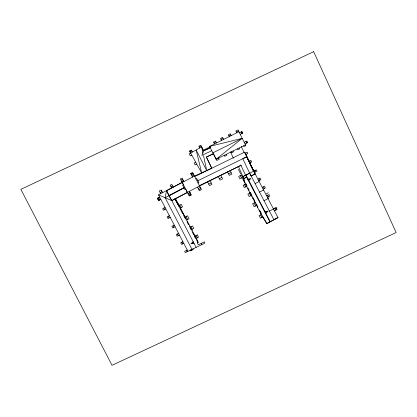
<?xml version="1.0" encoding="UTF-8"?>
<svg xmlns="http://www.w3.org/2000/svg" width="417" height="417" viewBox="0 0 417 417"><rect width="100%" height="100%" fill="white"/><g stroke="black" fill="none" stroke-linecap="round" stroke-linejoin="round"><path stroke-width="0.63" d="M273.406 208.875L276.07 207.489L275.877 210.142L274.834 208.135M192.279 249.903L165.132 197.705L166.576 190.611L182.14 182.385L183.47 184.867L182.656 185.284L184.856 189.516L185.669 189.094L187.452 192.539L171.804 200.65L158.486 194.822L194.468 176.083L211.773 168.239L206.467 157.047L213.431 153.748M210.491 147.54L203.527 150.839L201.885 155.416L211.815 150.714M248.527 180.848L250.539 178.737L247.651 179.174M194.02 243.309L191.137 243.747L193.149 241.636M267.975 211.148L265.963 213.259L265.092 211.586L267.975 211.148L265.525 212.425M238.925 131.751L209.605 146.414L216.136 159.263L242.214 138.324L209.605 146.414L209.605 148.202M261.761 214.234L259.103 215.62L260.443 218.19L263.101 216.804L266.844 223.59L277.936 217.58L266.844 223.59L262.632 217.048L243.314 180.045L244.279 179.565L238.237 166.201M203.532 155.645L206.723 170.6L196.146 149.984L201.672 172.961L189.537 151.09L191.403 150.052L192.487 152.012M190.043 151.996L191.909 150.964L189.537 151.09M199.3 147.065L201.171 146.028M199.795 147.957L198.846 146.247L200.723 145.21L201.672 146.92L189.193 153.842L190.366 155.953L191.799 155.16M195.682 162.166L194.103 163.042L195.156 164.934L196.735 164.058M243.841 178.632L246.603 177.152L243.924 178.549L242.892 176.568L256.361 169.855L257.034 171.142L254.453 172.487M170.928 186.696L172.518 185.878M249.668 173.17L273.906 219.707L277.946 217.601L253.781 171.199L246.859 156.745L242.767 158.736L249.668 173.17L245.999 175.098L270.237 221.641M165.132 197.705L184.225 187.713M176.13 200.952L176.594 200.707M178.267 203.913L177.804 204.158L179.3 207.025L179.763 206.78M178.976 206.41L179.446 206.165M179.081 206.65L179.55 206.405M179.711 207.864L180.18 207.619M179.915 208.245L182.573 206.858L181.233 204.294L178.575 205.68L174.832 198.893L171.804 200.65L196.126 247.344M180.165 208.682L180.629 208.437M180.796 208.802L180.332 209.047L182.088 212.409L182.552 212.164M180.624 209.61L181.129 209.397M243.085 178.419L242.621 178.664L243.153 179.691L243.622 179.446L242.934 178.132M182.031 212.258L182.5 212.013M243.778 180.931L244.247 180.691M182.636 213.415L183.105 213.17M182.682 213.556L183.152 213.311M244.383 182.083L244.847 181.843L243.783 179.8M183.324 214.739L183.793 214.494M244.748 182.792L245.217 182.547M184.173 215.266L183.704 215.511L185.341 218.644L185.81 218.399M183.928 215.938L184.397 215.693M245.952 185.091L246.421 184.846M185.122 217.017L187.509 215.771L189.057 218.743L186.675 219.988M184.877 217.757L185.346 217.512M246.285 185.732L246.755 185.487M185.549 219.04L186.013 218.795M247.656 188.354L248.11 188.088L249.137 190.053L248.668 190.298M187.483 221.604L187.014 221.849L188.51 224.711L188.979 224.471M188.187 224.096L188.656 223.851M249.866 192.586L250.33 192.341M249.965 192.779L250.435 192.534L251.8 195.151L249.157 196.532L247.875 194.077L250.518 192.701M189.375 226.374L189.844 226.129M251.832 196.355L252.301 196.11M190.569 228.657L191.033 228.412M191.684 229.506L193.796 228.401L192.518 225.951L189.876 227.333L191.241 229.949L191.711 229.704M252.697 198.012L253.166 197.767L254.662 200.634L254.193 200.879M253.02 198.628L253.489 198.388M191.846 231.107L192.315 230.862M193.008 232.186L192.539 232.431L193.551 234.37L194.035 234.151M254.594 201.646L255.063 201.401M193.551 234.37L194.02 234.13M255.512 202.261L252.613 203.741L254.167 206.712L256.554 205.466M194.348 235.902L194.817 235.657M255.866 204.085L256.335 203.84L257.972 206.973L257.503 207.218M194.921 236.992L195.391 236.747M256.33 204.971L256.799 204.726M195.255 237.633L195.724 237.393M196.459 239.937L196.923 239.692M197.293 240.395L196.824 240.64L197.893 242.678L198.356 242.439L175.234 198.096M259.119 210.314L259.588 210.074L261.344 213.436L260.875 213.681M259.89 211.789L260.359 211.549M260.583 213.118L261.052 212.873M262.126 216.074L262.595 215.834M192.56 177.079L190.678 173.456L192.586 172.466L201.447 189.626L199.357 190.715L197.476 187.103M191.049 174.181L192.962 173.185L190.678 173.456M180.921 179.972L182.646 179.075M191.424 174.9L193.337 173.905M183.35 180.425L181.624 181.322L183.939 181.567L182.114 178.064L180.394 178.961L189.261 195.985L191.267 194.942L189.381 191.32M160.154 192.717L162.025 191.742L161.243 190.256M192.049 176.099L193.962 175.104M159.648 197.048L157.36 198.237L158.554 200.53L160.842 199.342M245.087 153.242L247.151 152.169L247.823 153.456L245.243 154.801M248.714 161.473L250.872 160.347L251.706 161.958L249.554 163.078L253.025 169.74M190.022 192.55L188.015 193.592L190.194 192.883M198.221 188.531L200.311 187.442M190.757 193.957L188.75 195.005L191.267 194.942M165.064 207.447L162.666 208.693L163.485 210.267L165.883 209.016M198.873 189.782L200.963 188.698M250.544 164.986L252.139 168.046M254.459 171.121L255.585 170.537M169.354 215.688L167.108 216.861L167.978 218.534L170.225 217.361M249.601 173.196L251.112 175.948L255.157 173.842M248.089 180.008L250.539 178.737M257.93 179.159L260.083 178.038L260.922 179.644L258.764 180.769M174.275 225.138L171.882 226.384L172.701 227.953L175.093 226.707M255.1 183.6L259.145 181.494M262.236 187.431L264.487 186.258L265.358 187.931L263.106 189.104M178.57 233.379L176.318 234.552L177.189 236.22L179.44 235.052M259.525 192.096L263.57 189.99M266.155 193.884L268.308 192.763M266.989 195.49L267.651 195.146M266.583 195.776L268.975 194.525L269.794 196.099L267.401 197.345M182.907 241.714L180.754 242.835L181.593 244.445L183.746 243.32M264.008 200.707L268.053 198.596M191.137 243.747L193.587 242.47M187.223 249.997L184.642 251.336L185.315 252.624L204.565 243.309L204.565 241.824L198.273 244.779L197.397 242.913L197.893 242.678M269.413 211.085L274.886 208.234M274.449 210.882L277.112 209.496L276.07 207.489M195.922 178.914L196.772 178.476L198.857 182.542L198.007 182.98M213.879 142.843L215.891 141.832M221.015 139.294L223.069 138.267M228.834 135.723L230.773 134.754M236.314 132.001L238.503 130.907M239.452 132.804L242.074 131.496L242.85 133.054L240.234 134.363M244.206 142.312L246.838 140.998L247.646 142.609L245.014 143.922M241.141 165.226L199.566 186.013L174.832 198.893L179.039 205.435M228.594 173.905L231.133 172.633M219.326 178.658L221.854 177.397M208.74 184.142L211.164 182.927M212.873 152.841L242.214 138.324M203.136 150.271L210.048 146.883M216.136 159.263L245.498 144.892L245.858 145.632L243.955 146.56L243.596 145.825M194.338 176.772L244.617 152.163L253.755 171.689M197.762 180.775L246.859 156.745L253.781 171.199L244.617 152.163M199.164 185.763L241.078 165.247M246.88 156.761L247.766 159.174M251.112 175.948L255.074 174.051L248.318 160.331M242.892 176.568L247.463 174.514M209.053 148.442L203.397 150.897L201.672 146.92L203.001 153.154M173.191 187.15L171.736 184.392L170.152 185.226L171.611 187.989M238.383 169.411L240.765 173.972M240.192 175.593L241.469 178.043M249.402 193.285L250.685 195.735M260.479 214.906L261.819 217.471M244.451 184.648L245.644 186.931M254.01 203.011L255.558 205.982M186.112 216.501L187.666 219.467M196.032 235.553L197.225 237.836M179.857 205.008L181.197 207.577M190.991 226.749L192.273 229.199M175.036 198.862L176.964 202.558M263.408 186.821L264.279 188.494M267.756 195.161L268.574 196.73M249.736 160.941L250.575 162.547M258.947 178.627L259.786 180.238M245.415 153.07L246.087 154.358M254.631 170.756L255.298 172.049M267.698 196.85L268.491 198.372M269.872 221.834L245.55 175.135L240.692 164.97M162.531 192.717L161.134 190.027L159.263 191.002L160.665 193.691M158.486 194.822L187.89 251.284M186.373 250.435L187.045 251.722M158.679 197.549L159.878 199.842M181.89 242.246L182.724 243.851M163.886 208.062L164.705 209.631M168.187 216.298L169.057 217.971M173.102 225.748L173.92 227.322M177.397 233.989L178.267 235.662M159.216 200.186L158.022 197.893L159.169 200.212M241.579 131.741L242.36 133.299M246.395 141.222L247.203 142.833M245.952 141.441L246.755 143.052M241.089 131.991L241.865 133.544M245.498 144.892L238.003 129.901L235.813 130.995L236.736 132.846M231.206 135.614L230.299 133.8L228.36 134.769L229.267 136.583M223.632 139.398L222.621 137.37L220.567 138.402L221.578 140.425M216.465 142.984L215.516 141.082L213.504 142.093L214.453 143.99M230.174 170.709L231.873 174.118L229.334 175.385L227.63 171.981M220.843 175.375L222.579 178.841L220.046 180.108L218.315 176.641M210.079 180.754L211.909 184.418L209.485 185.633L207.65 181.968M157.407 198.216L158.554 200.53M239.118 148.019L239.556 148.911L237.893 149.724L237.455 148.827M233.051 150.985L233.489 151.877L231.706 152.752L231.268 151.861M226.363 154.259L226.864 155.28L224.721 156.328L224.221 155.306M218.654 158.033L219.248 159.247L216.731 160.477L213.395 153.654L206.326 157.115L211.773 168.239M193.04 248.819L193.321 249.408L190.35 250.825L190.069 250.242M192.362 249.147L192.644 249.731M190.96 249.814L191.236 250.403M190.595 249.992L190.877 250.575M241.266 146.539L244.018 152.346M201.672 146.92L203.527 150.839M201.182 243.413L201.765 244.649M230.512 151.824L233.4 158.257M184.241 187.707L169.229 195.636L166.576 190.611L168.869 195.745L171.804 200.65L169.151 195.526L184.236 187.702M241.307 175.01L238.665 176.391L239.942 178.841L242.585 177.46L241.307 175.01M245.91 183.876L243.174 185.31L244.367 187.598L247.109 186.17L245.915 183.881M197.304 234.886L194.567 236.314L195.761 238.602L198.497 237.169L197.304 234.886M313.667 51.687L20.85 189.334L112.017 365.313L396.15 232.54L313.667 51.687"/></g></svg>
